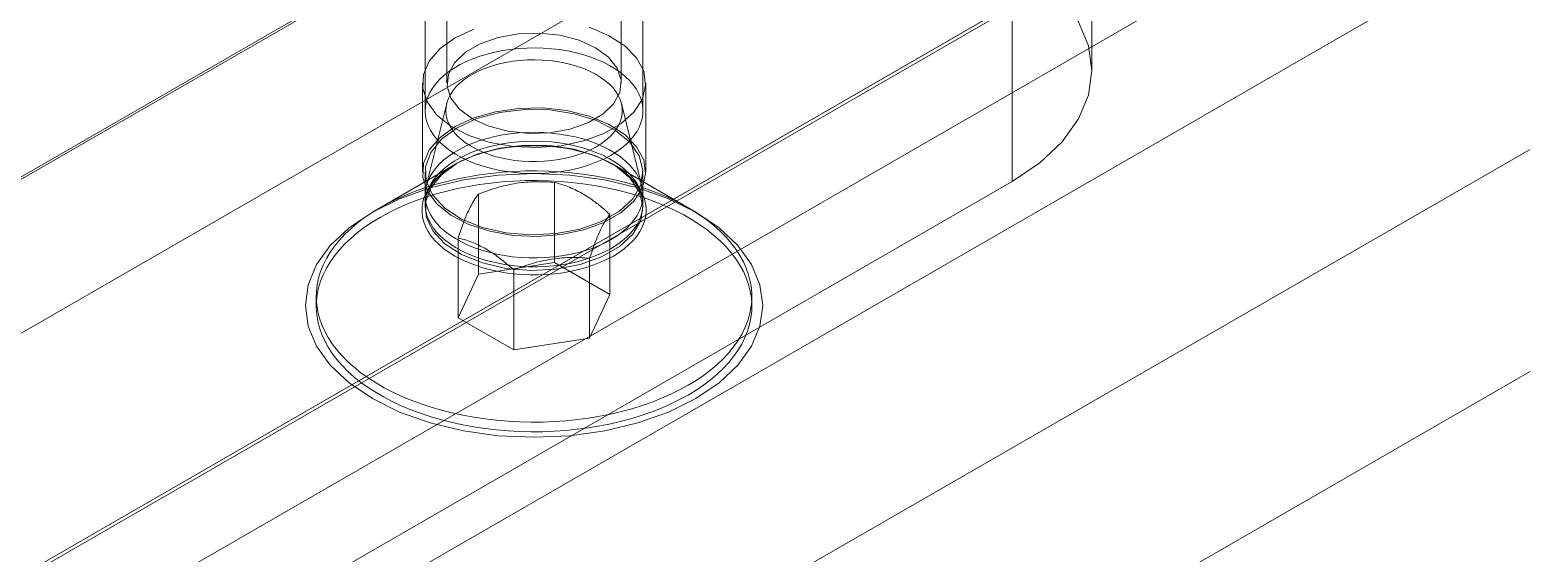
# Model space of a CAD drawing. Header units: millimetres. Extents: x 15 to 415, y 5 to 292.
# Drawn here: x 163.17 to 190.55, y 93.54 to 103.16 of the extents above; entities that cross this region are included whole.
import ezdxf

# ---------------------------------------------------------------- set-up
doc = ezdxf.new("R2010")
doc.units = ezdxf.units.MM

msp = doc.modelspace()

# ---------------------------------------------------------------- linework, layer by layer
at = {"color": 7, "linetype": 'Continuous', "lineweight": 15}
for p, q in [((147.923, 91.747), (184.692, 112.974)), ((185.508, 110.573), (148.738, 89.346)), ((144.438, 82.409), (189.693, 108.534)), ((170.826, 108.706), (170.826, 102.174)), ((174.026, 102.174), (174.026, 108.706)), ((144.656, 82.469), (189.589, 108.408)), ((176.315, 108.093), (145.202, 90.132)), ((170.426, 107.566), (170.426, 101.67)), ((174.426, 101.67), (174.426, 107.566)), ((144.438, 80.776), (189.693, 106.901)), ((182.672, 102.41), (182.672, 105.676)), ((144.438, 78.326), (189.693, 104.451)), ((144.438, 74.244), (196.764, 104.451)), ((145.852, 83.225), (181.208, 103.635)), ((181.208, 100.369), (181.208, 103.635)), ((170.376, 102.174), (170.376, 100.541)), ((174.476, 100.541), (174.476, 102.174)), ((170.821, 101.802), (170.446, 100.281)), ((174.406, 100.281), (174.031, 101.802)), ((171.012, 100.704), (169.456, 99.805)), ((170.97, 100.68), (169.597, 99.887)), ((170.426, 100.541), (170.426, 99.888)), ((175.396, 99.805), (173.84, 100.704)), ((175.255, 99.887), (173.882, 100.68)), ((174.426, 99.888), (174.426, 100.541)), ((144.438, 70.162), (196.764, 100.369)), ((145.852, 79.959), (181.208, 100.369)), ((172.8, 100.352), (172.8, 98.882)), ((170.426, 100.119), (170.426, 99.955)), ((171.405, 100.136), (171.405, 98.666)), ((174.426, 99.955), (174.426, 100.119)), ((173.82, 99.763), (173.82, 98.293)), ((171.032, 99.331), (171.032, 97.862)), ((172.8, 98.882), (171.405, 98.666)), ((173.82, 98.293), (172.8, 98.882)), ((173.447, 98.958), (173.447, 97.488)), ((171.405, 98.666), (171.032, 97.862)), ((172.052, 98.742), (172.052, 97.272)), ((168.426, 98.255), (168.426, 98.077)), ((173.447, 97.488), (173.82, 98.293)), ((176.426, 98.077), (176.426, 98.255)), ((171.032, 97.862), (172.052, 97.272)), ((172.052, 97.272), (173.447, 97.488))]:
    msp.add_line(p, q, dxfattribs=at)
at = {"color": 7, "linetype": 'Continuous', "lineweight": 15, "flags": 128}
for points in [[(181.208, 100.369), (181.717, 100.713), (182.127, 101.099), (182.427, 101.518), (182.611, 101.958), (182.672, 102.41), (182.611, 102.861), (182.427, 103.302), (182.127, 103.72), (181.717, 104.106), (181.208, 104.451)], [(170.976, 103.011), (170.699, 102.811), (170.502, 102.582), (170.395, 102.334), (170.383, 102.078), (170.466, 101.827), (170.641, 101.591), (170.9, 101.384), (171.23, 101.213), (171.616, 101.087), (172.04, 101.012), (172.482, 100.991), (172.921, 101.025), (173.337, 101.114), (173.71, 101.252), (174.024, 101.432), (174.263, 101.648), (174.415, 101.888), (174.475, 102.142), (174.439, 102.397), (174.309, 102.642), (174.091, 102.864), (173.795, 103.055), (173.435, 103.204)], [(173.557, 102.827), (173.795, 102.652), (173.954, 102.449), (174.023, 102.23), (174, 102.007), (173.885, 101.795), (173.686, 101.604), (173.413, 101.447), (173.083, 101.332), (172.714, 101.265), (172.329, 101.252), (171.95, 101.292), (171.598, 101.383), (171.295, 101.521), (171.057, 101.696), (170.898, 101.899), (170.829, 102.118), (170.852, 102.34), (170.967, 102.553), (171.167, 102.744), (171.439, 102.901), (171.769, 103.016), (172.138, 103.082), (172.523, 103.096), (172.902, 103.056), (173.254, 102.964), (173.557, 102.827)], [(171.322, 103.171), (170.976, 103.011)], [(173.84, 100.854), (173.729, 100.794), (173.611, 100.74), (173.486, 100.691), (173.354, 100.647), (173.218, 100.61), (173.076, 100.578), (172.931, 100.553), (172.784, 100.534), (172.634, 100.522), (172.483, 100.516), (172.331, 100.517), (172.181, 100.524), (172.031, 100.538), (171.884, 100.559), (171.74, 100.585), (171.6, 100.619), (171.465, 100.658), (171.335, 100.702), (171.211, 100.753), (171.094, 100.809), (170.985, 100.869), (170.885, 100.934), (170.793, 101.004), (170.71, 101.077), (170.637, 101.154), (170.575, 101.233), (170.523, 101.315), (170.482, 101.399), (170.452, 101.485), (170.433, 101.572), (170.426, 101.659), (170.43, 101.746), (170.446, 101.833), (170.473, 101.919), (170.511, 102.004), (170.561, 102.086), (170.621, 102.167), (170.691, 102.244), (170.771, 102.318), (170.861, 102.389), (170.959, 102.455), (171.066, 102.517), (171.181, 102.574), (171.303, 102.625), (171.431, 102.672), (171.566, 102.712), (171.705, 102.747), (171.848, 102.775), (171.994, 102.797), (172.143, 102.813), (172.294, 102.822), (172.445, 102.825), (172.596, 102.82), (172.746, 102.81), (172.895, 102.792), (173.04, 102.769), (173.183, 102.739), (173.32, 102.703), (173.453, 102.661), (173.58, 102.613), (173.7, 102.56), (173.813, 102.502), (173.918, 102.439), (174.015, 102.371), (174.102, 102.3), (174.18, 102.225), (174.247, 102.147), (174.305, 102.066), (174.351, 101.983), (174.387, 101.898), (174.411, 101.812), (174.424, 101.725), (174.425, 101.637), (174.415, 101.55), (174.394, 101.464), (174.361, 101.378), (174.317, 101.295), (174.263, 101.213), (174.198, 101.134), (174.122, 101.058), (174.037, 100.986), (173.943, 100.918), (173.84, 100.854)], [(173.572, 101.008), (173.472, 100.955), (173.365, 100.907), (173.251, 100.864), (173.132, 100.827), (173.007, 100.796), (172.878, 100.771), (172.746, 100.753), (172.612, 100.74), (172.477, 100.735), (172.341, 100.735), (172.206, 100.743), (172.072, 100.757), (171.941, 100.777), (171.813, 100.804), (171.69, 100.836), (171.572, 100.875), (171.459, 100.919), (171.354, 100.968), (171.256, 101.022), (171.166, 101.081), (171.085, 101.144), (171.014, 101.211), (170.952, 101.28), (170.901, 101.353), (170.86, 101.428), (170.831, 101.504), (170.812, 101.582), (170.805, 101.66), (170.809, 101.739), (170.825, 101.816), (170.852, 101.893), (170.89, 101.968), (170.938, 102.042), (170.997, 102.112), (171.066, 102.18), (171.145, 102.244), (171.233, 102.303), (171.329, 102.359), (171.432, 102.409), (171.543, 102.455), (171.66, 102.495), (171.782, 102.529), (171.909, 102.557), (172.039, 102.579), (172.172, 102.594), (172.307, 102.603), (172.443, 102.606), (172.579, 102.602), (172.713, 102.591), (172.846, 102.574), (172.975, 102.551), (173.101, 102.521), (173.222, 102.485), (173.337, 102.444), (173.446, 102.397), (173.548, 102.345), (173.642, 102.289), (173.727, 102.228), (173.804, 102.163), (173.87, 102.095), (173.927, 102.024), (173.973, 101.95), (174.008, 101.874), (174.032, 101.797), (174.045, 101.719), (174.046, 101.641), (174.036, 101.562), (174.015, 101.485), (173.983, 101.409), (173.939, 101.335), (173.886, 101.263), (173.821, 101.194), (173.747, 101.128), (173.664, 101.066), (173.572, 101.008)], [(170.976, 101.378), (170.699, 101.178), (170.502, 100.949), (170.395, 100.701), (170.383, 100.445), (170.466, 100.193), (170.641, 99.958), (170.9, 99.751), (171.23, 99.58), (171.616, 99.454), (172.04, 99.379), (172.482, 99.358), (172.921, 99.392), (173.337, 99.481), (173.71, 99.618), (174.024, 99.799), (174.263, 100.015), (174.415, 100.255), (174.475, 100.509), (174.439, 100.764), (174.309, 101.008), (174.091, 101.231), (173.795, 101.422), (173.435, 101.571), (173.028, 101.672), (172.592, 101.72), (172.149, 101.713), (171.719, 101.652), (171.322, 101.538), (170.976, 101.378)], [(171.012, 101.357), (171.376, 101.524), (171.797, 101.637), (172.252, 101.691), (172.716, 101.683), (173.164, 101.614), (173.573, 101.487), (173.92, 101.308), (174.186, 101.089), (174.358, 100.84), (174.425, 100.574), (174.385, 100.307), (174.239, 100.053), (173.995, 99.825), (173.666, 99.635), (173.271, 99.494), (172.83, 99.41), (172.368, 99.387), (171.908, 99.426), (171.477, 99.525), (171.096, 99.678), (170.788, 99.879), (170.567, 100.115), (170.447, 100.374), (170.434, 100.641), (170.528, 100.904), (170.724, 101.147), (171.012, 101.357)], [(173.84, 99.302), (173.729, 99.243), (173.611, 99.188), (173.486, 99.139), (173.354, 99.096), (173.218, 99.058), (173.076, 99.027), (172.931, 99.001), (172.784, 98.983), (172.634, 98.97), (172.483, 98.964), (172.331, 98.965), (172.181, 98.973), (172.031, 98.987), (171.884, 99.007), (171.74, 99.034), (171.6, 99.067), (171.465, 99.106), (171.335, 99.151), (171.211, 99.201), (171.094, 99.257), (170.985, 99.318), (170.885, 99.383), (170.793, 99.452), (170.71, 99.526), (170.637, 99.602), (170.575, 99.682), (170.523, 99.764), (170.482, 99.848), (170.452, 99.934), (170.433, 100.02), (170.426, 100.108), (170.43, 100.195), (170.446, 100.282), (170.473, 100.368), (170.511, 100.452), (170.561, 100.535), (170.621, 100.615), (170.691, 100.693), (170.771, 100.767), (170.861, 100.837), (170.959, 100.903), (171.066, 100.965), (171.181, 101.022), (171.303, 101.074), (171.431, 101.12), (171.566, 101.161), (171.705, 101.195), (171.848, 101.224), (171.994, 101.246), (172.143, 101.262), (172.294, 101.271), (172.445, 101.273), (172.596, 101.269), (172.746, 101.258), (172.895, 101.241), (173.04, 101.217), (173.183, 101.187), (173.32, 101.151), (173.453, 101.109), (173.58, 101.062), (173.7, 101.008), (173.813, 100.95), (173.918, 100.887), (174.015, 100.82), (174.102, 100.749), (174.18, 100.674), (174.247, 100.595), (174.305, 100.515), (174.351, 100.431), (174.387, 100.346), (174.411, 100.26), (174.424, 100.173), (174.425, 100.086), (174.415, 99.999), (174.394, 99.912), (174.361, 99.827), (174.317, 99.743), (174.263, 99.662), (174.198, 99.583), (174.122, 99.507), (174.037, 99.435), (173.943, 99.366), (173.84, 99.302)], [(173.84, 99.139), (173.729, 99.079), (173.611, 99.025), (173.486, 98.976), (173.354, 98.933), (173.218, 98.895), (173.076, 98.863), (172.931, 98.838), (172.784, 98.819), (172.634, 98.807), (172.483, 98.801), (172.331, 98.802), (172.181, 98.809), (172.031, 98.823), (171.884, 98.844), (171.74, 98.871), (171.6, 98.904), (171.465, 98.943), (171.335, 98.988), (171.211, 99.038), (171.094, 99.094), (170.985, 99.154), (170.885, 99.22), (170.793, 99.289), (170.71, 99.362), (170.637, 99.439), (170.575, 99.518), (170.523, 99.601), (170.482, 99.685), (170.452, 99.77), (170.433, 99.857), (170.426, 99.944), (170.43, 100.032), (170.446, 100.119), (170.473, 100.205), (170.511, 100.289), (170.561, 100.372), (170.621, 100.452), (170.691, 100.529), (170.771, 100.604), (170.861, 100.674), (170.959, 100.74), (171.066, 100.802), (171.181, 100.859), (171.303, 100.911), (171.431, 100.957), (171.566, 100.998), (171.705, 101.032), (171.848, 101.061), (171.994, 101.083), (172.143, 101.098), (172.294, 101.107), (172.445, 101.11), (172.596, 101.106), (172.746, 101.095), (172.895, 101.078), (173.04, 101.054), (173.183, 101.024), (173.32, 100.988), (173.453, 100.946), (173.58, 100.898), (173.7, 100.845), (173.813, 100.787), (173.918, 100.724), (174.015, 100.657), (174.102, 100.585), (174.18, 100.51), (174.247, 100.432), (174.305, 100.351), (174.351, 100.268), (174.387, 100.183), (174.411, 100.097), (174.424, 100.01), (174.425, 99.922), (174.415, 99.835), (174.394, 99.749), (174.361, 99.663), (174.317, 99.58), (174.263, 99.498), (174.198, 99.419), (174.122, 99.344), (174.037, 99.271), (173.943, 99.203), (173.84, 99.139)], [(173.882, 98.999), (173.769, 98.939), (173.648, 98.884), (173.521, 98.834), (173.388, 98.789), (173.249, 98.751), (173.106, 98.718), (172.959, 98.692), (172.809, 98.672), (172.657, 98.659), (172.503, 98.652), (172.349, 98.652), (172.196, 98.659), (172.043, 98.672), (171.893, 98.692), (171.746, 98.718), (171.603, 98.751), (171.464, 98.789), (171.331, 98.834), (171.204, 98.884), (171.083, 98.939), (170.97, 98.999), (170.866, 99.065), (170.77, 99.134), (170.683, 99.208), (170.606, 99.284), (170.539, 99.365), (170.483, 99.447), (170.438, 99.532), (170.403, 99.619), (170.38, 99.707), (170.369, 99.795), (170.369, 99.884), (170.38, 99.973), (170.403, 100.061), (170.438, 100.147), (170.483, 100.232), (170.539, 100.315), (170.606, 100.395), (170.683, 100.472), (170.77, 100.545), (170.866, 100.615), (170.97, 100.68), (171.083, 100.741), (171.204, 100.796), (171.331, 100.846), (171.464, 100.89), (171.603, 100.929), (171.746, 100.961), (171.893, 100.988), (172.043, 101.007), (172.196, 101.021), (172.349, 101.027), (172.503, 101.027), (172.657, 101.021), (172.809, 101.007), (172.959, 100.988), (173.106, 100.961), (173.249, 100.929), (173.388, 100.89), (173.521, 100.846), (173.648, 100.796), (173.769, 100.741), (173.882, 100.68), (173.986, 100.615), (174.082, 100.545), (174.169, 100.472), (174.246, 100.395), (174.313, 100.315), (174.369, 100.232), (174.414, 100.147), (174.449, 100.061), (174.472, 99.973), (174.483, 99.884), (174.483, 99.795), (174.472, 99.707), (174.449, 99.619), (174.414, 99.532), (174.369, 99.447), (174.313, 99.365), (174.246, 99.284), (174.169, 99.208), (174.082, 99.134), (173.986, 99.065), (173.882, 98.999)], [(171.012, 100.704), (171.376, 100.87), (171.797, 100.984), (172.252, 101.038), (172.716, 101.03), (173.164, 100.961), (173.573, 100.833), (173.92, 100.655), (174.186, 100.436), (174.358, 100.186), (174.425, 99.921), (174.385, 99.654), (174.239, 99.4), (173.995, 99.172), (173.666, 98.982), (173.271, 98.841), (172.83, 98.757), (172.368, 98.734), (171.908, 98.772), (171.477, 98.871), (171.096, 99.025), (170.788, 99.225), (170.567, 99.461), (170.447, 99.72), (170.434, 99.988), (170.528, 100.251), (170.724, 100.494), (171.012, 100.704)], [(175.254, 96.622), (175.1, 96.537), (174.938, 96.457), (174.769, 96.383), (174.593, 96.313), (174.411, 96.25), (174.223, 96.192), (174.03, 96.139), (173.833, 96.093), (173.632, 96.053), (173.427, 96.019), (173.219, 95.991), (173.01, 95.97), (172.798, 95.955), (172.586, 95.947), (172.373, 95.946), (172.16, 95.95), (171.948, 95.962), (171.737, 95.98), (171.529, 96.004), (171.322, 96.035), (171.119, 96.072), (170.92, 96.115), (170.725, 96.165), (170.535, 96.22), (170.35, 96.281), (170.171, 96.347), (169.998, 96.419), (169.832, 96.497), (169.674, 96.579), (169.523, 96.666), (169.381, 96.757), (169.247, 96.853), (169.122, 96.953), (169.007, 97.056), (168.901, 97.163), (168.806, 97.272), (168.72, 97.385), (168.645, 97.5), (168.581, 97.617), (168.528, 97.736), (168.486, 97.857), (168.455, 97.979), (168.435, 98.101), (168.426, 98.224), (168.429, 98.347), (168.443, 98.469), (168.469, 98.591), (168.506, 98.713), (168.553, 98.832), (168.612, 98.951), (168.682, 99.067), (168.762, 99.181), (168.852, 99.292), (168.953, 99.4), (169.064, 99.505), (169.184, 99.607), (169.313, 99.705), (169.451, 99.798), (169.598, 99.887), (169.752, 99.972), (169.914, 100.052), (170.084, 100.126), (170.259, 100.196), (170.441, 100.259), (170.629, 100.318), (170.822, 100.37), (171.019, 100.416), (171.22, 100.456), (171.425, 100.49), (171.633, 100.518), (171.842, 100.539), (172.054, 100.554), (172.266, 100.562), (172.479, 100.563), (172.692, 100.559), (172.904, 100.547), (173.115, 100.529), (173.324, 100.505), (173.53, 100.474), (173.733, 100.437), (173.932, 100.394), (174.127, 100.344), (174.317, 100.289), (174.502, 100.228), (174.681, 100.162), (174.854, 100.09), (175.02, 100.012), (175.178, 99.93), (175.329, 99.843), (175.471, 99.752), (175.605, 99.656), (175.73, 99.557), (175.845, 99.453), (175.951, 99.346), (176.046, 99.237), (176.132, 99.124), (176.207, 99.009), (176.271, 98.892), (176.324, 98.773), (176.366, 98.652), (176.397, 98.531), (176.417, 98.408), (176.426, 98.285), (176.423, 98.162), (176.409, 98.04), (176.383, 97.918), (176.347, 97.797), (176.299, 97.677), (176.24, 97.559), (176.17, 97.442), (176.09, 97.328), (176, 97.217), (175.899, 97.109), (175.788, 97.004), (175.668, 96.902), (175.539, 96.805), (175.401, 96.711), (175.254, 96.622)], [(169.456, 99.806), (169.028, 99.516), (168.684, 99.192), (168.432, 98.84), (168.278, 98.471), (168.226, 98.091), (168.278, 97.712), (168.432, 97.342), (168.684, 96.99), (169.028, 96.666), (169.456, 96.377), (169.957, 96.13), (170.519, 95.931), (171.128, 95.785), (171.769, 95.696), (172.426, 95.667), (173.083, 95.696), (173.724, 95.785), (174.333, 95.931), (174.895, 96.13), (175.396, 96.377), (175.824, 96.666), (176.168, 96.99), (176.42, 97.342), (176.574, 97.712), (176.626, 98.091), (176.574, 98.471), (176.42, 98.84), (176.168, 99.192), (175.824, 99.516), (175.396, 99.806), (174.895, 100.053), (174.333, 100.252), (173.724, 100.397), (173.083, 100.486), (172.426, 100.516), (171.769, 100.486), (171.128, 100.397), (170.519, 100.252), (169.957, 100.053), (169.456, 99.806)], [(175.254, 96.444), (175.1, 96.36), (174.938, 96.28), (174.769, 96.205), (174.593, 96.136), (174.411, 96.072), (174.223, 96.014), (174.03, 95.962), (173.833, 95.916), (173.632, 95.875), (173.427, 95.842), (173.219, 95.814), (173.01, 95.793), (172.798, 95.778), (172.586, 95.77), (172.373, 95.768), (172.16, 95.773), (171.948, 95.785), (171.737, 95.803), (171.529, 95.827), (171.322, 95.858), (171.119, 95.895), (170.92, 95.938), (170.725, 95.987), (170.535, 96.043), (170.35, 96.104), (170.171, 96.17), (169.998, 96.242), (169.832, 96.319), (169.674, 96.402), (169.523, 96.488), (169.381, 96.58), (169.247, 96.676), (169.122, 96.775), (169.007, 96.879), (168.901, 96.985), (168.806, 97.095), (168.72, 97.208), (168.645, 97.323), (168.581, 97.44), (168.528, 97.559), (168.486, 97.68), (168.455, 97.801), (168.435, 97.924), (168.426, 98.046), (168.429, 98.169), (168.443, 98.292), (168.469, 98.414), (168.506, 98.535), (168.553, 98.655), (168.612, 98.773), (168.682, 98.889), (168.762, 99.003), (168.852, 99.115), (168.953, 99.223), (169.064, 99.328), (169.184, 99.43), (169.313, 99.527), (169.451, 99.621), (169.598, 99.71), (169.752, 99.795), (169.914, 99.874), (170.084, 99.949), (170.259, 100.018), (170.441, 100.082), (170.629, 100.14), (170.822, 100.193), (171.019, 100.239), (171.22, 100.279), (171.425, 100.313), (171.633, 100.34), (171.842, 100.362), (172.054, 100.376), (172.266, 100.385), (172.479, 100.386), (172.692, 100.381), (172.904, 100.37), (173.115, 100.352), (173.324, 100.327), (173.53, 100.297), (173.733, 100.26), (173.932, 100.216), (174.127, 100.167), (174.317, 100.112), (174.502, 100.051), (174.681, 99.984), (174.854, 99.912), (175.02, 99.835), (175.178, 99.753), (175.329, 99.666), (175.471, 99.575), (175.605, 99.479), (175.73, 99.379), (175.845, 99.276), (175.951, 99.169), (176.046, 99.059), (176.132, 98.947), (176.207, 98.832), (176.271, 98.714), (176.324, 98.595), (176.366, 98.475), (176.397, 98.353), (176.417, 98.231), (176.426, 98.108), (176.423, 97.985), (176.409, 97.862), (176.383, 97.74), (176.347, 97.619), (176.299, 97.499), (176.24, 97.381), (176.17, 97.265), (176.09, 97.151), (176, 97.04), (175.899, 96.932), (175.788, 96.826), (175.668, 96.725), (175.539, 96.627), (175.401, 96.534), (175.254, 96.444)]]:
    msp.add_lwpolyline(points, dxfattribs=at)
at = {"color": 7, "linetype": 'Continuous', "lineweight": 15}
for points, knots in [([(170.426, 99.958), (170.426, 99.969), (170.427, 100.005), (170.436, 100.065), (170.456, 100.138), (170.486, 100.211), (170.525, 100.281), (170.574, 100.351), (170.631, 100.418), (170.697, 100.483), (170.758, 100.537), (170.799, 100.567), (170.813, 100.578)], [0, 0, 0, 0, 0.055689, 0.175227, 0.293159, 0.407946, 0.519482, 0.628413, 0.735515, 0.841442, 0.94668, 1, 1, 1, 1]), ([(174.042, 100.575), (174.068, 100.556), (174.12, 100.515), (174.188, 100.452), (174.249, 100.387), (174.301, 100.32), (174.344, 100.253), (174.378, 100.185), (174.403, 100.116), (174.42, 100.047), (174.426, 99.992), (174.426, 99.96), (174.426, 99.952)], [0, 0, 0, 0, 0.1011745, 0.2049811, 0.308991, 0.413486, 0.518867, 0.6256735, 0.7345739, 0.8462704, 0.9612114, 1, 1, 1, 1]), ([(171.405, 100.136), (171.466, 100.159), (171.586, 100.206), (171.772, 100.264), (171.961, 100.311), (172.143, 100.343), (172.315, 100.361), (172.478, 100.367), (172.639, 100.364), (172.746, 100.356), (172.8, 100.352)], [0, 0, 0, 0, 0.132309, 0.264581, 0.399812, 0.535019, 0.650206, 0.76541, 0.882694, 1, 1, 1, 1]), ([(172.8, 100.352), (172.85, 100.338), (172.942, 100.314), (173.078, 100.264), (173.207, 100.206), (173.337, 100.135), (173.484, 100.039), (173.646, 99.917), (173.762, 99.814), (173.82, 99.763)], [0, 0, 0, 0, 0.151871, 0.275586, 0.399271, 0.526055, 0.652845, 0.825661, 1, 1, 1, 1]), ([(171.032, 99.331), (171.048, 99.38), (171.08, 99.477), (171.13, 99.614), (171.181, 99.741), (171.229, 99.85), (171.276, 99.94), (171.319, 100.015), (171.363, 100.081), (171.391, 100.118), (171.405, 100.136)], [0, 0, 0, 0, 0.1323093, 0.2645811, 0.3998121, 0.5350188, 0.6502056, 0.7654104, 0.8826939, 1, 1, 1, 1]), ([(173.82, 99.763), (173.804, 99.742), (173.772, 99.7), (173.722, 99.623), (173.671, 99.532), (173.623, 99.43), (173.576, 99.321), (173.533, 99.209), (173.49, 99.087), (173.461, 99.001), (173.447, 98.958)], [0, 0, 0, 0, 0.1323093, 0.2645811, 0.3998121, 0.5350188, 0.6502056, 0.7654104, 0.8826939, 1, 1, 1, 1]), ([(172.052, 98.742), (171.995, 98.793), (171.879, 98.896), (171.718, 99.018), (171.572, 99.112), (171.443, 99.183), (171.313, 99.242), (171.175, 99.293), (171.082, 99.318), (171.032, 99.331)], [0, 0, 0, 0, 0.1729315, 0.3471541, 0.470751, 0.5943426, 0.7212197, 0.8481291, 1, 1, 1, 1]), ([(173.447, 98.958), (173.386, 98.962), (173.266, 98.971), (173.08, 98.973), (172.891, 98.961), (172.709, 98.937), (172.537, 98.901), (172.374, 98.857), (172.213, 98.804), (172.106, 98.763), (172.052, 98.742)], [0, 0, 0, 0, 0.132309, 0.264581, 0.399812, 0.535019, 0.650206, 0.76541, 0.882694, 1, 1, 1, 1])]:
    msp.add_open_spline(points, degree=3, knots=knots, dxfattribs=at)

doc.saveas('drawing.dxf')
